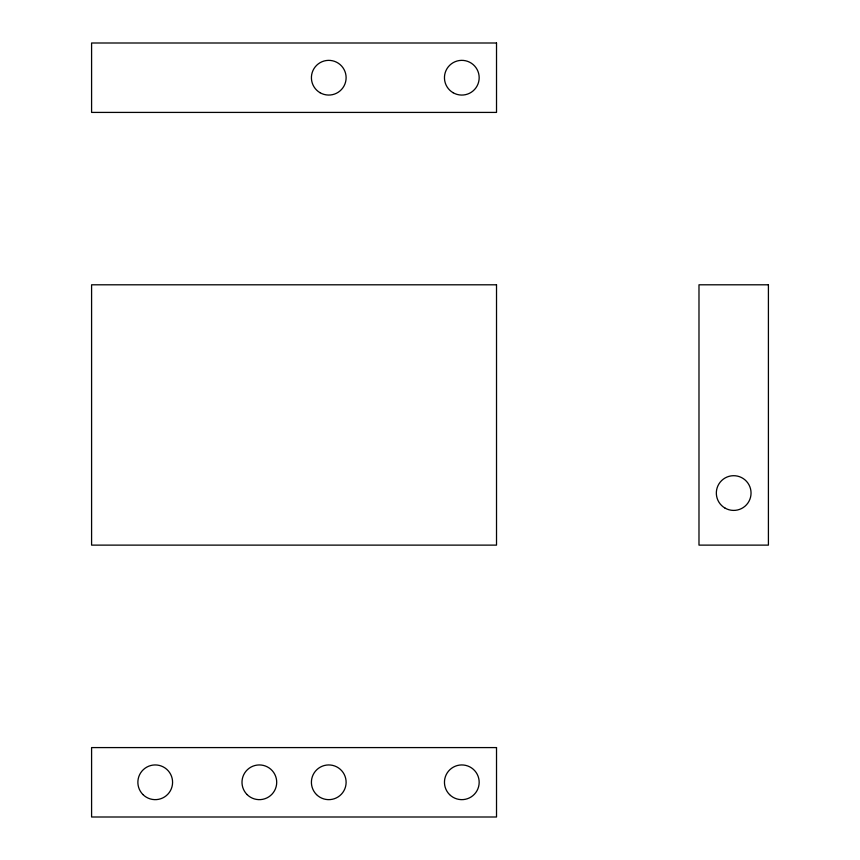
<?xml version="1.0" encoding="UTF-8"?>
<svg xmlns="http://www.w3.org/2000/svg" width="860" height="860" viewBox="0 0 860 860"><rect width="100%" height="100%" fill="white"/><g stroke="black" fill="none" stroke-linecap="round" stroke-linejoin="round"><path stroke-width="1.29" d="M496.521 43L91.59 43L91.59 112.413L496.521 112.413L496.521 43M496.521 284.8L91.59 284.8L91.59 545.122L496.521 545.122L496.521 284.8M768.41 284.8L698.986 284.8L698.986 545.122L768.41 545.122L768.41 284.8M496.521 747.587L91.59 747.587L91.59 817L496.521 817L496.521 747.587M725.023 508.088A17.351 17.351 0 0 0 751.049 493.049A17.351 17.351 0 0 0 725.023 478.02A17.351 17.351 0 0 0 725.023 508.088M453.134 92.74A17.351 17.351 0 0 0 479.171 77.712A17.351 17.351 0 0 0 453.134 62.683A17.351 17.351 0 0 0 453.134 92.74M320.092 92.74A17.351 17.351 0 0 0 346.118 77.712A17.351 17.351 0 0 0 320.092 62.683A17.351 17.351 0 0 0 320.092 92.74M247.078 794.565A17.351 17.351 0 0 0 276.114 786.782A17.351 17.351 0 0 0 254.861 765.529A17.351 17.351 0 0 0 247.078 794.565M142.953 794.565A17.351 17.351 0 0 0 171.989 786.782A17.351 17.351 0 0 0 150.737 765.529A17.351 17.351 0 0 0 142.953 794.565M316.491 794.565A17.351 17.351 0 0 0 345.526 786.782A17.351 17.351 0 0 0 324.274 765.529A17.351 17.351 0 0 0 316.491 794.565M449.543 794.565A17.351 17.351 0 0 0 478.579 786.782A17.351 17.351 0 0 0 457.327 765.529A17.351 17.351 0 0 0 449.543 794.565"/></g></svg>
